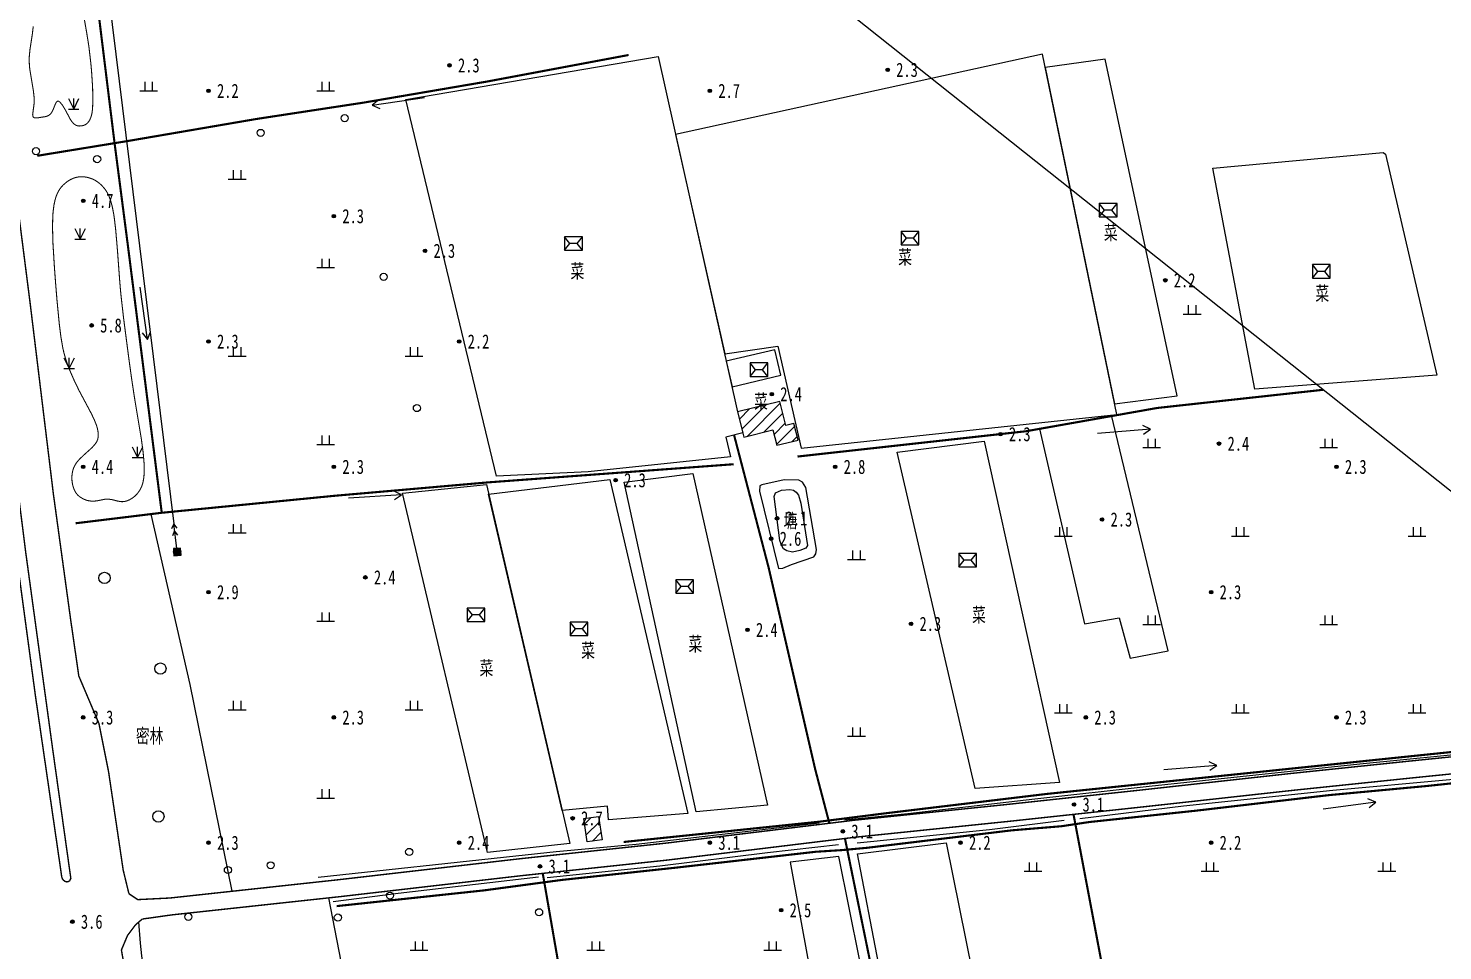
# Model space of a CAD drawing. Header units: metres. Extents: x 494039 to 619385, y 3351420 to 3402703.
# Drawn here: x 582497.2 to 582897.1, y 3396511.2 to 3396772 of the extents above; entities that cross this region are included whole.
import ezdxf
from ezdxf.enums import TextEntityAlignment as Align

# ---------------------------------------------------------------- set-up
doc = ezdxf.new("R2010")
doc.units = ezdxf.units.M
for name, pattern in [('4410a', [0]), ('4430', [0]), ('8521', [0]), ('9376', [0]), ('9610', [0])]:
    doc.linetypes.add(name, pattern=pattern)
for name, color, linetype in [('220200', 130, 'Continuous'), ('230102', 141, 'Continuous'), ('261301', 141, 'Continuous'), ('310300', 8, 'Continuous'), ('330400', 8, 'Continuous'), ('420500', 8, 'Continuous'), ('440200', 8, '4410a'), ('440300', 8, '4430'), ('510301', 8, 'Continuous'), ('510303', 8, 'Continuous'), ('541000', 8, 'Continuous'), ('720100', 8, 'Continuous'), ('760201', 8, '8521'), ('810100', 8, '9610'), ('810302', 8, 'Continuous'), ('810501', 8, 'Continuous'), ('810510', 8, 'Continuous'), ('820200', 8, 'Continuous'), ('范围线', 8, 'Continuous')]:
    doc.layers.add(name, color=color, linetype=linetype)
doc.layers.add('710101', color=8, linetype='Continuous', lineweight=0)
pattern_1 = [(45, (0, 0), (-1.767766953, 1.767766953), [])]

# ---------------------------------------------------------------- blocks, each defined once
blk = doc.blocks.new('gc170')
at = {"linetype": 'Continuous'}
blk.add_circle((0, 0), 0.5, dxfattribs=at)
blk = doc.blocks.new('gc002')
at = {"linetype": 'Continuous'}
blk.add_hatch(color=256, dxfattribs=at).paths.add_polyline_path([(0.5, 0.5), (-0.5, 0.5), (-0.5, -0.5), (0.5, -0.5)])
blk.add_lwpolyline([(-0.5, -0.5), (0.5, -0.5), (0.5, 0.5), (-0.5, 0.5), (-0.5, -0.5)])
blk = doc.blocks.new('gu')
at = {"flags": 128}
for points in [[(3.75, 0), (-3.75, 0)], [(2.71, -0.6), (3.75, 0), (3.75, 0), (2.71, 0.6)]]:
    blk.add_lwpolyline(points, dxfattribs=at)
blk = doc.blocks.new('p_point')
for radius in [0.25, 0.2, 0.15, 0.1, 0.05]:
    blk.add_circle((0, 0), radius)
blk.add_point((0, 0))
blk = doc.blocks.new('vm')
at = {"linetype": 'Continuous'}
for p, q in [((1.25, 0), (-1.25, 0)), ((-0.5, 0), (-0.5, 1.3)), ((0.5, 1.3), (0.5, 0))]:
    blk.add_line(p, q, dxfattribs=at)
blk = doc.blocks.new('v1')
blk.add_circle((0, 0), 0.8)
blk = doc.blocks.new('gc124')
for p, q in [((-0.75, 1.5), (0, 0)), ((-0.75, 0), (0.75, 0)), ((0, 0), (0, 1.5)), ((0, 0), (0.75, 1.5))]:
    blk.add_line(p, q)
blk = doc.blocks.new('gc013a')
at = {"linetype": 'Continuous'}
blk.add_line((0.5, 0), (4, 0), dxfattribs=at)
at = {"linetype": 'Continuous', "flags": 128}
for points in [[(2.31, -0.4), (3, 0), (2.31, 0.4)], [(3.31, -0.4), (4, 0), (3.31, 0.4)]]:
    blk.add_lwpolyline(points, dxfattribs=at)
blk = doc.blocks.new('mf')
for p, q in [((1.25, 0.95), (-1.25, 0.95)), ((-1.25, 0.95), (-1.25, -0.95)), ((0.5, 0), (-0.5, 0)), ((1.25, -0.95), (1.25, 0.95)), ((-1.25, -0.95), (1.25, -0.95))]:
    blk.add_line(p, q)
at = {"flags": 128}
for points in [[(-1.25, -0.95), (-0.5, 0), (-1.25, 0.95)], [(1.25, -0.95), (0.5, 0), (1.25, 0.95)]]:
    blk.add_lwpolyline(points, dxfattribs=at)
blk = doc.blocks.new('1-3&1-4')
at = {"layer": '310300', "linetype": 'Continuous'}
h = blk.add_hatch(dxfattribs=at)
h.set_pattern_fill('ANSI31', color=8, scale=20, style=0)
h.set_pattern_definition(pattern_1)
h.paths.add_polyline_path([(582707.7614, 3396658.5165), (582708.8557, 3396654.125), (582714.8353, 3396655.615), (582713.6669, 3396660.3036), (582711.3997, 3396659.7387), (582709.7079, 3396666.5279), (582697.7744, 3396663.5541), (582699.5402, 3396656.4678)])
h = blk.add_hatch(dxfattribs=at)
h.set_pattern_fill('ANSI31', color=8, scale=20, style=0)
h.set_pattern_definition(pattern_1)
h.paths.add_polyline_path([(582659.4296, 3396542.6222), (582655.2768, 3396542.0208), (582654.3213, 3396548.6198), (582658.4741, 3396549.2211)])
at = {"layer": '220200', "color": 141, "linetype": 'Continuous', "const_width": 0.6, "flags": 128}
for points in [[(582521.6357, 3396739.5378), (582516.1058, 3396784.426), (582510.7609, 3396826.6927), (582507.9978, 3396853.2735)], [(582499.7613, 3396735.965), (582525.8794, 3396740.2309), (582561.7988, 3396746.386), (582592.0945, 3396751.0087), (582626.9153, 3396756.9533), (582666.9467, 3396764.4627)], [(582521.6357, 3396739.5378), (582525.4456, 3396710.24), (582534.9708, 3396635.0474)], [(582714.6945, 3396650.9428), (582779.2447, 3396658.0891), (582816.3788, 3396664.676), (582863.2605, 3396669.8134)], [(582510.5963, 3396632.0761), (582534.9708, 3396635.0474), (582583.4999, 3396639.8196), (582627.2143, 3396643.6402), (582696.6751, 3396648.7728)], [(582980.7697, 3396576.3124), (582957.0982, 3396574.09), (582911.9993, 3396568.6988), (582785.1387, 3396555.5611), (582739.5774, 3396550.0909), (582720.836, 3396547.7127), (582665.5283, 3396541.9716)], [(582584.4212, 3396523.8457), (582626.1058, 3396528.2983), (582648.0619, 3396531.2489), (582680.1704, 3396534.7045), (582719.8883, 3396539.2157), (582727.0732, 3396539.669), (582734.3213, 3396540.329), (582775.3472, 3396545.2803), (582789.314, 3396546.43), (582797.1204, 3396547.6112), (582827.4687, 3396550.8419), (582864.7049, 3396555.204), (582892.6416, 3396557.8113), (582931.7364, 3396561.974), (582971.4188, 3396566.7031), (582986.4972, 3396567.7383), (582990.9174, 3396568.2379)]]:
    blk.add_lwpolyline(points, dxfattribs=at)
at = {"layer": '230102', "color": 141, "linetype": 'Continuous', "elevation": 2.512, "flags": 128}
blk.add_lwpolyline([(582715.6379, 3396637.7988), (582717.4901, 3396625.802), (582717.0089, 3396625.0514), (582715.3901, 3396624.3421), (582713.2541, 3396623.9433), (582711.6488, 3396624.3266), (582710.7135, 3396624.8577), (582710.1964, 3396625.9326), (582709.7423, 3396627.2143), (582708.1015, 3396639.665), (582708.4973, 3396640.6809), (582710.188, 3396641.4082), (582712.5488, 3396641.6719), (582713.592, 3396641.4734), (582714.343, 3396640.839), (582714.9635, 3396640.0383)], close=True, dxfattribs=at)
at = {"layer": '310300', "color": 8, "linetype": 'Continuous', "flags": 128}
for points, elevation in [([(582707.7614, 3396658.5165), (582708.8557, 3396654.125), (582714.8353, 3396655.615), (582713.6669, 3396660.3036), (582711.3997, 3396659.7387), (582709.7079, 3396666.5279), (582697.7744, 3396663.5541), (582699.5402, 3396656.4678)], 5.6933), ([(582659.4296, 3396542.6222), (582655.2768, 3396542.0208), (582654.3213, 3396548.6198), (582658.4741, 3396549.2211)], 6.0578)]:
    blk.add_lwpolyline(points, close=True, dxfattribs=dict(at, elevation=elevation))
at = {"layer": '330400', "color": 8, "linetype": 'Continuous', "flags": 128}
for points, elevation in [([(582629.5655, 3396645.3901), (582603.9332, 3396751.8666), (582675.2684, 3396764.0723), (582697.7744, 3396663.5541), (582699.2565, 3396657.6062), (582694.3877, 3396656.3929), (582695.7672, 3396650.857), (582655.4978, 3396646.581)], 4.7086), ([(582694.1055, 3396679.9403), (582709.1649, 3396682.1343), (582715.7121, 3396653.3453), (582804.933, 3396662.7835), (582783.9053, 3396764.7142), (582680.2105, 3396741.9995)], 5.0445), ([(582804.2975, 3396665.8642), (582822.0457, 3396668.1149), (582801.7006, 3396763.2994), (582784.6859, 3396760.93)], 4.2568), ([(582709.9523, 3396673.9249), (582708.2641, 3396681.0966), (582694.5685, 3396677.8727), (582696.1783, 3396670.6825)], 5.0445), ([(582764.9368, 3396557.1163), (582742.9058, 3396652.1925), (582767.4929, 3396655.2679), (582788.7924, 3396558.7676)], 4.3371), ([(582648.195, 3396550.8533), (582627.38, 3396640.2752), (582661.6232, 3396644.4086), (582683.6858, 3396550.0172), (582661.2706, 3396548.2099), (582660.9557, 3396552.1155)], 4.7086), ([(582686.0757, 3396550.5365), (582665.7052, 3396643.7008), (582685.0847, 3396646.1965), (582706.1883, 3396552.3653)], 4.7086)]:
    blk.add_lwpolyline(points, close=True, dxfattribs=dict(at, elevation=elevation))
for points in [[(582843.9741, 3396670.0349), (582832.072, 3396732.4691), (582880.2356, 3396736.9179), (582880.8721, 3396736.3891), (582895.3966, 3396673.9197)], [(582627.0247, 3396539.0447), (582603.0574, 3396640.5544), (582626.7337, 3396643.0516), (582650.3581, 3396541.5606)], [(582749.4831, 3396445.8634), (582731.6086, 3396538.6463), (582756.695, 3396541.7116), (582775.3231, 3396449.8787)], [(582712.6547, 3396536.2637), (582725.9264, 3396463.4515), (582740.999, 3396465.3356), (582726.3435, 3396537.8784)]]:
    blk.add_lwpolyline(points, close=True, dxfattribs=at)
at = {"layer": '420500', "color": 8, "linetype": 'Continuous', "const_width": 0.4, "flags": 128}
for points in [[(582451.6202, 3396978.3309), (582456.0202, 3396945.3641), (582463.3214, 3396887.5695), (582468.5421, 3396846.6963), (582482.2993, 3396735.5042), (582489.3771, 3396680.5757), (582496.5356, 3396623.7367), (582504.1123, 3396568.4076), (582509.2668, 3396531.7013), (582508.9702, 3396531.0546), (582508.5692, 3396530.7685), (582508.0874, 3396530.6913), (582507.6156, 3396530.8608), (582507.181, 3396531.1678), (582506.8947, 3396531.569), (582506.7061, 3396532.0947), (582499.2626, 3396583.3153), (582491.0731, 3396643.9453), (582487.5968, 3396670.0701), (582479.4854, 3396734.9416), (582467.5179, 3396828.9647), (582460.7215, 3396883.0984), (582455.6758, 3396924.2427), (582448.8278, 3396978.518)], [(582525.6958, 3396527.3494), (582524.0734, 3396534.0347), (582519.9524, 3396561.7604), (582517.2063, 3396575.5085), (582511.5264, 3396588.8936), (582509.2014, 3396604.9749), (582504.3249, 3396640.4599), (582497.7824, 3396694.1736), (582492.2771, 3396737.2998), (582486.1721, 3396783.1983), (582478.449, 3396846.5639), (582474.5406, 3396886.1766)], [(582982.3099, 3396575.0868), (582969.1117, 3396573.5057), (582926.0908, 3396568.7398), (582888.0907, 3396564.8845), (582854.376, 3396561.3695), (582811.419, 3396556.6283), (582774.0384, 3396552.5972), (582730.7646, 3396548.1294), (582677.318, 3396541.6285), (582636.2595, 3396537.2433), (582584.6947, 3396531.2814), (582537.229, 3396526.1331), (582528.1891, 3396525.6858), (582525.6958, 3396527.3494)], [(582529.4621, 3396520.1915), (582537.8224, 3396521.3676), (582585.2293, 3396526.5095), (582636.7903, 3396532.471), (582677.8629, 3396536.8576), (582731.3011, 3396543.3575), (582774.5424, 3396547.822), (582811.9398, 3396551.8549), (582854.8884, 3396556.5951), (582888.582, 3396560.108), (582926.5975, 3396563.9648), (582969.6616, 3396568.7355), (582987.5924, 3396570.8836)], [(582549.9848, 3396390.9128), (582540.0002, 3396427.5124), (582530.2204, 3396473.8175), (582523.5702, 3396511.4508), (582525.2969, 3396515.5444), (582527.575, 3396518.5754), (582529.4621, 3396520.1915)]]:
    blk.add_lwpolyline(points, dxfattribs=at)
at = {"layer": '440200', "color": 8, "linetype": '4410a', "const_width": 0.6, "flags": 128}
for points in [[(582792.7184, 3396549.7821), (582808.179, 3396468.0514), (582816.112, 3396445.9239), (582815.7883, 3396445.3845), (582788.1214, 3396427.711), (582784.4055, 3396425.8219), (582780.552, 3396432.4867), (582779.3673, 3396433.105), (582777.2091, 3396432.5674), (582753.8502, 3396427.487), (582753.2569, 3396428.4854), (582747.8774, 3396443.3772), (582739.6712, 3396486.3543), (582728.1037, 3396542.9686)], [(582674.9826, 3396394.9711), (582669.182, 3396396.546), (582665.6036, 3396398.3995), (582663.2845, 3396400.5266), (582662.175, 3396402.2187), (582661.3985, 3396404.9594), (582657.745, 3396439.8312), (582649.629, 3396492.9894), (582642.679, 3396533.0999)]]:
    blk.add_lwpolyline(points, dxfattribs=at)
at = {"layer": '440300', "color": 8, "linetype": '4430', "const_width": 0.6, "flags": 128}
blk.add_lwpolyline([(582723.6975, 3396547.2698), (582719.7, 3396562.5018), (582706.5519, 3396619.4563), (582696.7713, 3396656.9869)], dxfattribs=at)
at = {"layer": '541000', "color": 8, "linetype": 'Continuous'}
blk.add_line((582507.7138, 3396880.3758), (582538.3574, 3396631.9401), dxfattribs=at)
at = {"layer": '710101', "color": 8, "linetype": 'Continuous', "const_width": 0.3, "elevation": 4, "flags": 128}
blk.add_lwpolyline([(582511.9304, 3396781.1731), (582513.732, 3396770.9041), (582514.366, 3396766.9389), (582514.9433, 3396761.9731), (582515.1453, 3396759.682), (582515.4235, 3396755.4279), (582515.5118, 3396751.8413), (582515.414, 3396749.2376), (582515.2423, 3396747.9898), (582515.0186, 3396747.0966), (582514.6978, 3396746.2682), (582514.3275, 3396745.6312), (582513.945, 3396745.1819), (582513.4423, 3396744.798), (582512.9095, 3396744.5586), (582512.2441, 3396744.4082), (582511.5415, 3396744.3954), (582511.2134, 3396744.4473), (582510.7619, 3396744.5984), (582510.3605, 3396744.8273), (582510.087, 3396745.0442), (582509.5957, 3396745.5779), (582509.0871, 3396746.3382), (582507.7567, 3396748.8654), (582506.9057, 3396750.2772), (582506.1995, 3396751.1335), (582505.8493, 3396751.3811), (582505.6446, 3396751.4327), (582505.5069, 3396751.4101), (582505.2575, 3396751.2263), (582504.9978, 3396750.8246), (582504.2161, 3396748.918), (582503.8235, 3396748.1653), (582503.4518, 3396747.7104), (582503.0554, 3396747.4097), (582502.4927, 3396747.1541), (582502.1228, 3396747.0476), (582499.849, 3396746.6882), (582499.1621, 3396746.6802), (582498.9631, 3396746.7224), (582498.7259, 3396746.8472), (582498.5469, 3396747.1233), (582498.4788, 3396747.6065), (582498.8934, 3396750.7566), (582498.8974, 3396752.3808), (582498.7063, 3396754.2233), (582497.7076, 3396760.1869), (582497.5824, 3396761.2663), (582497.4973, 3396762.7769), (582497.526, 3396763.9801), (582497.7406, 3396766.1391), (582498.3998, 3396770.43), (582498.6483, 3396772.5574)], dxfattribs=at)
blk.add_lwpolyline([(582523.3881, 3396697.1128), (582524.1677, 3396690.1859), (582525.7478, 3396678.0653), (582526.4682, 3396672.876), (582527.2232, 3396667.8564), (582529.2224, 3396655.8063), (582529.7226, 3396652.0462), (582529.9731, 3396649.0973), (582530.0243, 3396647.2976), (582529.9574, 3396645.5237), (582529.8846, 3396644.8408), (582529.6539, 3396643.5979), (582529.3705, 3396642.6756), (582529.131, 3396642.1076), (582528.6835, 3396641.2936), (582528.1305, 3396640.5334), (582527.3791, 3396639.7559), (582526.6585, 3396639.1903), (582525.875, 3396638.7253), (582525.0479, 3396638.3867), (582524.3669, 3396638.2267), (582523.8508, 3396638.1822), (582523.3752, 3396638.2025), (582522.344, 3396638.3912), (582520.917, 3396638.7583), (582519.8059, 3396638.9158), (582518.8916, 3396638.8607), (582516.713, 3396638.4352), (582515.7711, 3396638.3255), (582515.0871, 3396638.3361), (582514.0933, 3396638.4926), (582513.6063, 3396638.6291), (582512.7637, 3396638.9668), (582511.7485, 3396639.5921), (582511.2375, 3396640.047), (582510.8468, 3396640.5061), (582510.6178, 3396640.8403), (582510.2345, 3396641.5608), (582509.9134, 3396642.4357), (582509.7819, 3396642.9427), (582509.6141, 3396643.9833), (582509.5681, 3396644.8246), (582509.5947, 3396645.6001), (582509.7391, 3396646.6208), (582509.8604, 3396647.1169), (582510.1497, 3396647.9378), (582510.7064, 3396648.9546), (582511.3049, 3396649.7347), (582511.7083, 3396650.1808), (582512.7336, 3396651.1744), (582515.2736, 3396653.4701), (582516.2363, 3396654.5791), (582516.6003, 3396655.1597), (582516.8773, 3396655.8217), (582517.0369, 3396656.694), (582517.0227, 3396657.609), (582516.7464, 3396659.0433), (582516.5179, 3396659.7817), (582515.9264, 3396661.2886), (582515.0762, 3396663.0785), (582511.5965, 3396669.6104), (582510.2385, 3396672.4188), (582509.0299, 3396675.1906), (582508.5728, 3396676.347), (582507.8352, 3396678.4467), (582507.3008, 3396680.3422), (582506.9806, 3396681.7813), (582506.4782, 3396684.7084), (582506.007, 3396688.4225), (582505.3574, 3396695.1779), (582504.9864, 3396699.7029), (582504.6461, 3396704.2379), (582504.2278, 3396711.0685), (582504.0974, 3396715.6664), (582504.1641, 3396718.7912), (582504.2448, 3396719.9713), (582504.4808, 3396721.9128), (582504.7937, 3396723.4216), (582505.1251, 3396724.5126), (582505.5624, 3396725.5563), (582506.0261, 3396726.3799), (582506.4806, 3396727.0112), (582507.1163, 3396727.7197), (582508.2161, 3396728.6529), (582509.0272, 3396729.17), (582509.8874, 3396729.5847), (582510.9907, 3396729.9241), (582511.8909, 3396730.0443), (582512.9851, 3396730.0277), (582514.0705, 3396729.8507), (582515.3754, 3396729.4173), (582516.3536, 3396728.9057), (582517.1777, 3396728.3332), (582517.9336, 3396727.6751), (582518.9193, 3396726.5563), (582519.5293, 3396725.6198), (582520.0133, 3396724.651), (582520.5257, 3396723.2919), (582520.9642, 3396721.6972), (582521.3605, 3396719.6908), (582521.5574, 3396718.3987), (582521.9586, 3396715.004), (582522.4481, 3396709.2878), (582523.1057, 3396700.3566)], close=True, dxfattribs=at)
at = {"layer": '760201', "color": 8, "linetype": '8521', "flags": 128}
blk.add_lwpolyline([(582703.9947, 3396641.1277), (582709.3201, 3396619.2496), (582710.5203, 3396619.3518), (582712.9657, 3396620.4198), (582719.2815, 3396622.5866), (582719.9199, 3396623.3952), (582720.0323, 3396624.703), (582717.0162, 3396642.2205), (582716.0857, 3396643.7268), (582715.0609, 3396644.3117), (582710.8803, 3396644.3773), (582704.6096, 3396642.9475), (582704.0836, 3396642.6827)], close=True, dxfattribs=at)
blk.add_lwpolyline([(582553.717, 3396390.3882), (582552.5515, 3396398.7765), (582552.0571, 3396408.2441), (582551.424, 3396411.2424), (582550.6067, 3396413.7504), (582546.1391, 3396422.4726), (582536.2523, 3396466.412), (582529.3756, 3396509.7868), (582528.9488, 3396513.3352), (582528.4953, 3396519.3635)], dxfattribs=at)
at = {"layer": '810100', "color": 8, "linetype": '9610', "flags": 128}
for points in [[(582783.068, 3396658.7673), (582795.7896, 3396603.6765), (582805.587, 3396605.3134), (582808.7689, 3396593.9555), (582819.4412, 3396595.9851), (582803.4561, 3396662.6273)], [(582554.884, 3396528.048), (582543.0248, 3396586.5251), (582532.0268, 3396634.6885)]]:
    blk.add_lwpolyline(points, dxfattribs=at)
at = {"layer": '810100', "color": 8, "linetype": '9610', "elevation": 2.8298, "flags": 128}
blk.add_lwpolyline([(582582.0952, 3396526.1696), (582594.8211, 3396460.5361), (582599.525, 3396422.5834)], dxfattribs=at)
at = {"layer": '810510', "color": 8, "linetype": '9376', "flags": 128}
for points in [[(582728.05, 3396548.2238), (582745.8549, 3396550.0683), (582781.8228, 3396554.1689), (582814.114, 3396557.7437), (582844.2681, 3396560.9513), (582873.6623, 3396564.0705), (582909.7897, 3396567.6848), (582942.387, 3396571.4926), (582981.4994, 3396575.7318)], [(582928.7929, 3396563.3604), (582899.1313, 3396559.5306), (582866.017, 3396556.5514), (582823.8375, 3396552.1238), (582794.4755, 3396548.5443)], [(582646.5048, 3396539.2652), (582669.0828, 3396541.4048), (582710.4861, 3396546.1329), (582720.7757, 3396547.3639)], [(582790.0877, 3396548.0621), (582768.9313, 3396545.4256), (582731.55, 3396541.6587)], [(582579.2353, 3396532.0655), (582635.0503, 3396538.0226), (582646.5048, 3396539.2652)], [(582726.2404, 3396541.1839), (582706.2186, 3396538.9081), (582675.7301, 3396535.1459), (582643.9657, 3396531.8611)], [(582641.4735, 3396532.0634), (582601.7659, 3396527.3846), (582583.4677, 3396525.0831)]]:
    blk.add_lwpolyline(points, dxfattribs=at)
at = {"layer": '范围线', "color": 8, "flags": 128}
blk.add_lwpolyline([(580974.9971, 3398172.2884), (580158.1729, 3397748.7629), (583102.2681, 3395406.1495), (589376.9328, 3392493.3034), (594318.9563, 3392016.403), (594002.9657, 3392059.9931), (593709.5027, 3392110.274), (593489.39, 3392154.2585), (593446.55, 3392164.1073), (593184.0367, 3392224.4585), (592856.0894, 3392311.9807), (592630.9821, 3392379.424), (592345.2786, 3392474.0542), (592112.8421, 3392558.6278), (591835.9381, 3392668.5492), (591571.4074, 3392783.2499), (591303.4331, 3392909.9936), (591275.2655, 3392923.316), (591065.2798, 3393031.2284), (591019.813, 3393054.5939), (590886.2864, 3393127.1825), (590776.1303, 3393189.2284), (589711.9005, 3393302.4152), (583546.9224, 3396125.8295)], close=True, dxfattribs=at)
at = {"layer": '261301', "color": 141, "linetype": 'Continuous', "xscale": 2, "yscale": 2}
for p, rotation in [((582601.8461, 3396751.3442, 1.0068), 188.2911202138424), ((582529.8878, 3396691.4266, 1.0068), 277.9590151518163), ((582806.9683, 3396658.0627, 1.0068), 4.549284893338736), ((582595.2873, 3396639.6481, 1.0068), 3.386180569223165), ((582825.7449, 3396562.9979, 1.0068), 4.875870836563307), ((582870.7241, 3396552.2382, 1.0068), 7.522935850067707)]:
    blk.add_blockref('gu', p, dxfattribs=dict(at, rotation=rotation))
at = {"layer": '330400', "color": 8, "linetype": 'Continuous', "xscale": 2, "yscale": 2}
for p in [(582802.5081, 3396720.6112), (582746.4776, 3396712.6779), (582651.3691, 3396711.1685), (582862.7541, 3396703.2943), (582703.7831, 3396675.5003), (582762.8068, 3396621.6403), (582682.8197, 3396614.2153), (582623.8335, 3396606.1994), (582652.8946, 3396602.2243)]:
    blk.add_blockref('mf', p, dxfattribs=at)
at = {"layer": '510301', "color": 8, "linetype": 'Continuous', "xscale": 2, "yscale": 2}
for p in [(582586.6847, 3396746.5982, 2.9177), (582562.947, 3396742.4453, 3.0106), (582499.4341, 3396737.2716, 3.5367), (582516.7095, 3396735.0228, 3.1889), (582597.7145, 3396701.746, 3.0068), (582607.0929, 3396664.6313, 2.8434), (582604.9215, 3396539.1745, 3.2598), (582553.6666, 3396534.051, 3.707), (582565.7616, 3396535.3898, 3.6178), (582599.5005, 3396526.8198, 3.4451), (582641.6417, 3396522.1197, 3.2668), (582542.4931, 3396520.8125, 3.761), (582584.7591, 3396520.6188, 3.2576)]:
    blk.add_blockref('gc170', p, dxfattribs=at)
at = {"layer": '510303', "color": 8, "linetype": 'Continuous', "xscale": 2, "yscale": 2, "rotation": 5.231104669544416}
blk.add_blockref('gc002', (582539.3368, 3396624.0003, 3.9776), dxfattribs=at)
at = {"layer": '541000', "color": 8, "linetype": 'Continuous', "xscale": 2, "yscale": 2, "rotation": 97.03172340305989}
blk.add_blockref('gc013a', (582539.3368, 3396624.0003), dxfattribs=at)
at = {"layer": '541000', "color": 8, "linetype": 'Continuous', "xscale": 2, "yscale": 2}
blk.add_blockref('gc170', (582539.3368, 3396624.0003), dxfattribs=at)
at = {"layer": '720100', "color": 8, "linetype": 'Continuous', "xscale": 2, "yscale": 2, "zscale": 2}
for p in [(582616.3138, 3396761.5451, 2.3292), (582740.1829, 3396760.2663, 2.308), (582548.1999, 3396754.3273, 2.1579), (582689.9095, 3396754.3275, 2.7288), (582512.7985, 3396723.2371, 4.6813), (582583.6272, 3396718.8999, 2.3323), (582609.3905, 3396709.1136, 2.3331), (582818.6671, 3396700.7792, 2.2253), (582515.1571, 3396688.014, 5.8369), (582548.1998, 3396683.4725, 2.348), (582619.0545, 3396683.4726, 2.2424), (582707.4186, 3396668.5882, 2.4098), (582772.0588, 3396657.2847, 2.3339), (582833.863, 3396654.5917, 2.38), (582512.7723, 3396648.045, 4.3931), (582583.6271, 3396648.0452, 2.2913), (582725.3367, 3396648.0454, 2.7705), (582867.0462, 3396648.0457, 2.3115), (582663.2861, 3396644.2642, 2.2571), (582708.9193, 3396633.4591, 2.1042), (582800.7901, 3396633.1605, 2.3306), (582707.2586, 3396627.7187, 2.5645), (582592.5454, 3396616.7916, 2.3854), (582548.1996, 3396612.6177, 2.9), (582831.6188, 3396612.6183, 2.3296), (582700.5571, 3396601.9485, 2.4458), (582746.7798, 3396603.6506, 2.3465), (582512.7722, 3396577.1902, 3.289), (582583.6269, 3396577.1904, 2.3163), (582796.1913, 3396577.1908, 2.2867), (582867.0461, 3396577.1909, 2.3443), (582792.8614, 3396552.5772, 3.0642), (582651.1153, 3396548.679, 2.6691), (582548.1995, 3396541.7629, 2.2913), (582619.0543, 3396541.763, 2.3656), (582689.9091, 3396541.7632, 3.1276), (582727.5093, 3396544.9749, 3.1071), (582760.7638, 3396541.7633, 2.2136), (582831.6186, 3396541.7635, 2.2229), (582641.9078, 3396535.0795, 3.0726), (582710.0576, 3396522.6906, 2.4876), (582509.7226, 3396519.4457, 3.6251)]:
    blk.add_blockref('p_point', p, dxfattribs=at)
at = {"layer": '810302', "color": 8, "linetype": 'Continuous', "xscale": 2, "yscale": 2}
for p in [(582531.2915, 3396754.2666), (582581.2915, 3396754.2666), (582556.2915, 3396729.2666), (582581.2915, 3396704.2666), (582826.2573, 3396691.1061, 2.9283), (582556.2915, 3396679.2666), (582606.2915, 3396679.2666), (582581.2915, 3396654.2666), (582814.8309, 3396653.3807), (582864.8309, 3396653.3807), (582556.2915, 3396629.2666), (582789.8309, 3396628.3807), (582839.8309, 3396628.3807), (582889.8309, 3396628.3807), (582731.3701, 3396621.7592), (582581.2915, 3396604.2666), (582814.8309, 3396603.3807), (582864.8309, 3396603.3807), (582556.2915, 3396579.2666), (582606.2915, 3396579.2666), (582789.8309, 3396578.3807), (582839.8309, 3396578.3807), (582889.8309, 3396578.3807), (582731.3701, 3396571.7592), (582581.2915, 3396554.2666), (582781.286, 3396533.6105), (582831.286, 3396533.6105), (582881.286, 3396533.6105), (582607.6783, 3396511.2682), (582657.6783, 3396511.2682), (582707.6783, 3396511.2682)]:
    blk.add_blockref('vm', p, dxfattribs=at)
at = {"layer": '810501', "color": 8, "linetype": 'Continuous', "xscale": 2, "yscale": 2}
for p in [(582518.7988, 3396616.6109, 5.6179), (582534.5812, 3396591.0066, 5.6179), (582534.0363, 3396549.1932, 5.6179)]:
    blk.add_blockref('v1', p, dxfattribs=at)
at = {"layer": '820200', "color": 8, "linetype": 'Continuous', "xscale": 2, "yscale": 2}
for p in [(582510.0793, 3396749.1455, 4.628), (582511.927, 3396712.4176, 4.628), (582508.7864, 3396675.8602, 4.628), (582528.0832, 3396650.6749, 4.628)]:
    blk.add_blockref('gc124', p, dxfattribs=at)
at = {"color": 8, "width": 0.75}
for s, p in [('菜', (582803.2517, 3396714.2382, 4.2568)), ('菜', (582745.0972, 3396707.3411, 5.0445)), ('菜', (582652.4708, 3396703.3754, 4.7086)), ('菜', (582863.0426, 3396697.047, 4.025)), ('菜', (582704.3799, 3396666.4871, 5.0445)), ('塘', (582712.7082, 3396632.7644, 2.512)), ('菜', (582765.983, 3396606.1785, 4.3371)), ('菜', (582655.4863, 3396596.1374, 4.7086)), ('菜', (582685.8263, 3396597.9757, 4.7086)), ('菜', (582626.7646, 3396591.1715, 5.0951))]:
    blk.add_text(s, height=4, dxfattribs=at).set_placement(p, align=Align.MIDDLE_CENTER)
at = {"color": 8, "linetype": 'Continuous', "width": 0.75}
blk.add_text('密林', height=4, dxfattribs=at).set_placement((582531.5448, 3396572.0626), align=Align.MIDDLE)
at = {"layer": '720100', "color": 8, "width": 0.75}
for s, p in [('2.3', (582618.7138, 3396761.5451, 2.3292)), ('2.3', (582742.5829, 3396760.2663, 2.308)), ('2.2', (582550.5999, 3396754.3273, 2.1579)), ('2.7', (582692.3095, 3396754.3275, 2.7288)), ('4.7', (582515.1985, 3396723.2371, 4.6813)), ('2.3', (582586.0272, 3396718.8999, 2.3323)), ('2.3', (582611.7905, 3396709.1136, 2.3331)), ('2.2', (582821.0671, 3396700.7792, 2.2253)), ('5.8', (582517.5571, 3396688.014, 5.8369)), ('2.3', (582550.5998, 3396683.4725, 2.348)), ('2.2', (582621.4545, 3396683.4726, 2.2424)), ('2.4', (582709.8186, 3396668.5882, 2.4098)), ('2.3', (582774.4588, 3396657.2847, 2.3339)), ('2.4', (582836.263, 3396654.5917, 2.38)), ('4.4', (582515.1723, 3396648.045, 4.3931)), ('2.3', (582586.0271, 3396648.0452, 2.2913)), ('2.3', (582665.6861, 3396644.2642, 2.2571)), ('2.8', (582727.7367, 3396648.0454, 2.7705)), ('2.3', (582869.4462, 3396648.0457, 2.3115)), ('2.1', (582711.3193, 3396633.4591, 2.1042)), ('2.3', (582803.1901, 3396633.1605, 2.3306)), ('2.6', (582709.6586, 3396627.7187, 2.5645)), ('2.4', (582594.9454, 3396616.7916, 2.3854)), ('2.9', (582550.5996, 3396612.6177, 2.9)), ('2.3', (582834.0188, 3396612.6183, 2.3296)), ('2.4', (582702.9571, 3396601.9485, 2.4458)), ('2.3', (582749.1798, 3396603.6506, 2.3465)), ('3.3', (582515.1722, 3396577.1902, 3.289)), ('2.3', (582586.0269, 3396577.1904, 2.3163)), ('2.3', (582798.5913, 3396577.1908, 2.2867)), ('2.3', (582869.4461, 3396577.1909, 2.3443)), ('3.1', (582795.2614, 3396552.5772, 3.0642)), ('2.7', (582653.5153, 3396548.679, 2.6691)), ('3.1', (582729.9093, 3396544.9749, 3.1071)), ('2.3', (582550.5995, 3396541.7629, 2.2913)), ('2.4', (582621.4543, 3396541.763, 2.3656)), ('3.1', (582692.3091, 3396541.7632, 3.1276)), ('2.2', (582763.1638, 3396541.7633, 2.2136)), ('2.2', (582834.0186, 3396541.7635, 2.2229)), ('3.1', (582644.3078, 3396535.0795, 3.0726)), ('2.5', (582712.4576, 3396522.6906, 2.4876)), ('3.6', (582512.1226, 3396519.4457, 3.6251))]:
    blk.add_text(s, height=4, dxfattribs=at).set_placement(p, align=Align.MIDDLE_LEFT)

msp = doc.modelspace()

# ---------------------------------------------------------------- block references
msp.add_blockref('1-3&1-4', (0, 0))

doc.saveas('drawing.dxf')
